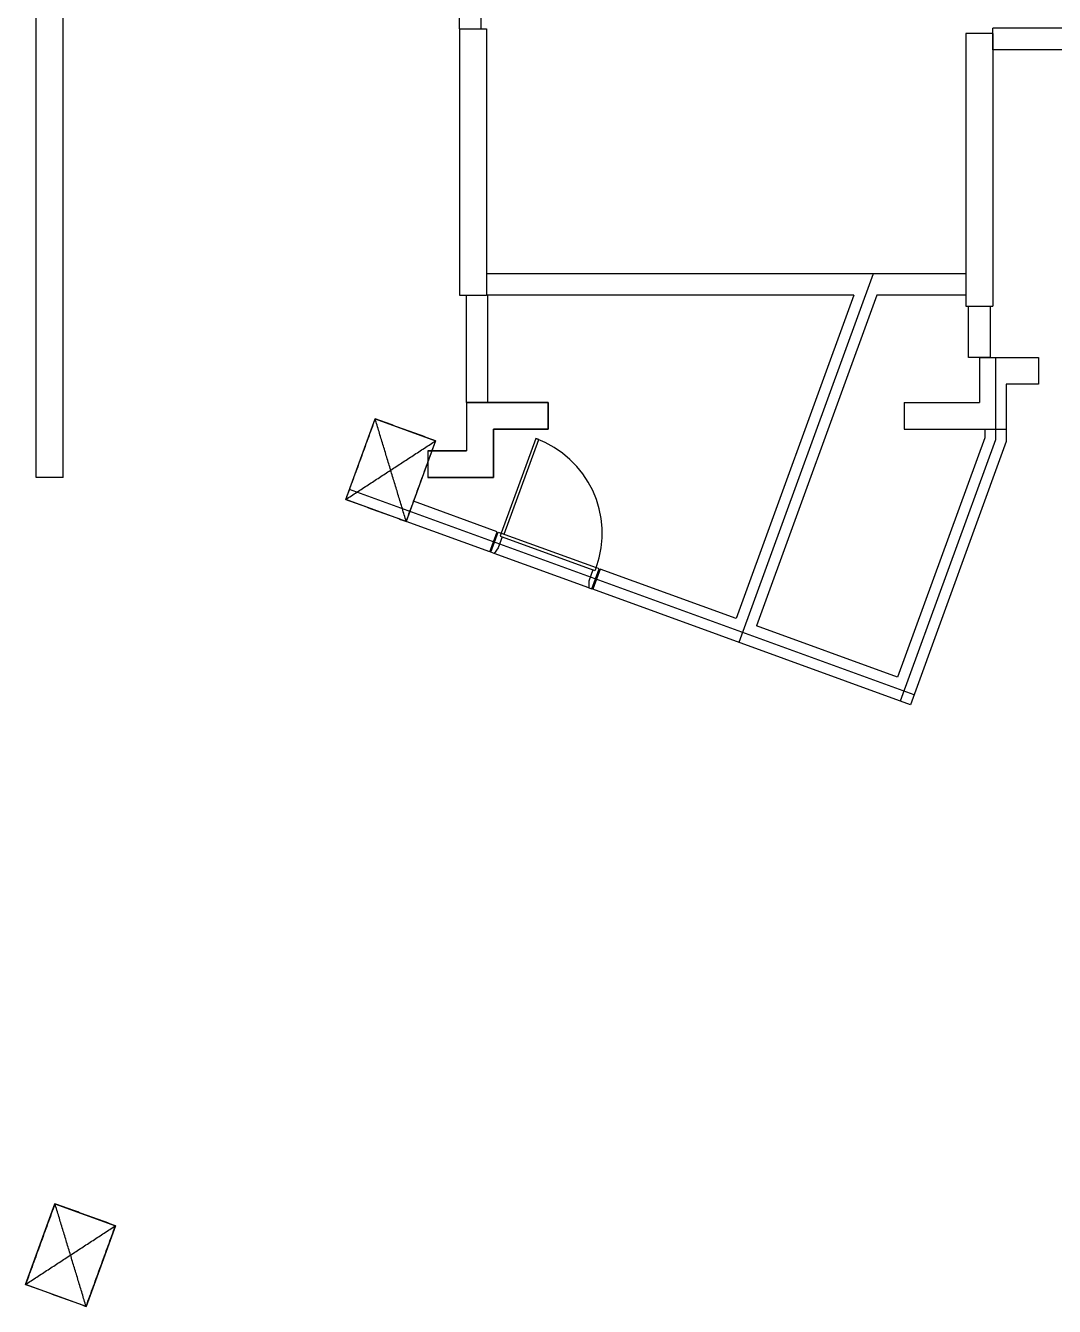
# Model space of a CAD drawing. Header units: millimetres. Extents: x -121354 to 132141, y -64344 to 350.
# Drawn here: x 97834 to 107423, y -35815 to -23870 of the extents above; entities that cross this region are included whole.
import ezdxf

# ---------------------------------------------------------------- set-up
doc = ezdxf.new("R2010")
doc.units = ezdxf.units.MM
for name, color, linetype in [('_wall_base', 7, 'CONTINUOUS'), ('_wall_base053', 7, 'CONTINUOUS'), ('_wall_base072', 7, 'CONTINUOUS'), ('_wall_base125', 7, 'CONTINUOUS'), ('Arc008', 7, 'CONTINUOUS'), ('Block_103ë™_ìƒë¶€ê³¨ì¡°B3_0108', 7, 'CONTINUOUS'), ('Block_C_600X800', 7, 'CONTINUOUS'), ('Block_C_600X853', 7, 'CONTINUOUS'), ('Line1033', 7, 'CONTINUOUS'), ('Line1035', 7, 'CONTINUOUS'), ('Line1036', 7, 'CONTINUOUS'), ('Line1037', 7, 'CONTINUOUS'), ('Line1038', 7, 'CONTINUOUS'), ('Line1039', 7, 'CONTINUOUS'), ('Line1040', 7, 'CONTINUOUS'), ('Line1041', 7, 'CONTINUOUS'), ('Line1042', 7, 'CONTINUOUS'), ('Line1043', 7, 'CONTINUOUS'), ('Line1044', 7, 'CONTINUOUS'), ('Line1045', 7, 'CONTINUOUS'), ('Line1046', 7, 'CONTINUOUS'), ('Line1047', 7, 'CONTINUOUS'), ('Line1049', 7, 'CONTINUOUS'), ('Line1051', 7, 'CONTINUOUS'), ('Line1052', 7, 'CONTINUOUS'), ('Line1062', 7, 'CONTINUOUS'), ('Line1133', 7, 'CONTINUOUS'), ('Line1134', 7, 'CONTINUOUS'), ('Line1138', 7, 'CONTINUOUS'), ('Line1139', 7, 'CONTINUOUS'), ('Line601', 7, 'CONTINUOUS'), ('Line604', 7, 'CONTINUOUS'), ('Line606', 7, 'CONTINUOUS'), ('Line607', 7, 'CONTINUOUS'), ('Line608', 7, 'CONTINUOUS'), ('Line609', 7, 'CONTINUOUS'), ('Line611', 7, 'CONTINUOUS'), ('Line614', 7, 'CONTINUOUS'), ('Line617', 7, 'CONTINUOUS'), ('Line618', 7, 'CONTINUOUS'), ('Line629', 7, 'CONTINUOUS'), ('Line670', 7, 'CONTINUOUS'), ('Line672', 7, 'CONTINUOUS'), ('Line677', 7, 'CONTINUOUS'), ('Line686', 7, 'CONTINUOUS'), ('Line703', 7, 'CONTINUOUS'), ('Line880', 7, 'CONTINUOUS'), ('Line881', 7, 'CONTINUOUS'), ('Line882', 7, 'CONTINUOUS'), ('Line883', 7, 'CONTINUOUS'), ('Line884', 7, 'CONTINUOUS'), ('Line885', 7, 'CONTINUOUS'), ('Line886', 7, 'CONTINUOUS'), ('Line887', 7, 'CONTINUOUS'), ('Line888', 7, 'CONTINUOUS'), ('Line889', 7, 'CONTINUOUS'), ('Line890', 7, 'CONTINUOUS'), ('Line891', 7, 'CONTINUOUS'), ('Line892', 7, 'CONTINUOUS'), ('Line893', 7, 'CONTINUOUS'), ('Line894', 7, 'CONTINUOUS'), ('Polyline101', 7, 'CONTINUOUS'), ('Polyline107', 7, 'CONTINUOUS'), ('Polyline109', 7, 'CONTINUOUS'), ('Polyline115', 7, 'CONTINUOUS'), ('Polyline116', 7, 'CONTINUOUS'), ('Polyline117', 7, 'CONTINUOUS'), ('Wire', 7, 'CONTINUOUS')]:
    doc.layers.add(name, color=color, linetype=linetype)

msp = doc.modelspace()

# ---------------------------------------------------------------- linework, layer by layer
at = {"layer": '_wall_base'}
for p, q in [((100818, -28289), (101092, -27537)), ((101092, -27537), (101656, -27742)), ((101656, -27742), (101382, -28494)), ((101382, -28494), (100818, -28289))]:
    msp.add_line(p, q, dxfattribs=at)
at = {"layer": '_wall_base053'}
for p, q in [((97834, -35610), (98108, -34858)), ((98108, -34858), (98672, -35063)), ((98672, -35063), (98398, -35815)), ((98398, -35815), (97834, -35610))]:
    msp.add_line(p, q, dxfattribs=at)
at = {"layer": '_wall_base072'}
for p, q in [((100818, -28289), (101092, -27537)), ((101092, -27537), (101656, -27742)), ((101656, -27742), (101382, -28494)), ((101382, -28494), (100818, -28289))]:
    msp.add_line(p, q, dxfattribs=at)
at = {"layer": '_wall_base125'}
for p, q in [((97834, -35610), (98108, -34858)), ((98108, -34858), (98672, -35063)), ((98672, -35063), (98398, -35815)), ((98398, -35815), (97834, -35610))]:
    msp.add_line(p, q, dxfattribs=at)
at = {"layer": 'Arc008'}
msp.add_arc((102268, -28604), 940, -20, 70, dxfattribs=at)
at = {"layer": 'Block_103ë™_ìƒë¶€ê³¨ì¡°B3_0108'}
for points in [[(97934, -28085), (97934, -18965)], [(98184, -28085), (98184, -19215)], [(101879, -23900), (101879, -26385)], [(101879, -23900), (102129, -23900)], [(102129, -23900), (102129, -26385)], [(106849, -23945), (106599, -23945)], [(106599, -23945), (106599, -26485)], [(106849, -23945), (106849, -26485)], [(101879, -26385), (102129, -26385)], [(106599, -26485), (106849, -26485)], [(106724, -26965), (106724, -27385)], [(106724, -26965), (107274, -26965)], [(107274, -26965), (107274, -27215)], [(106974, -27215), (106974, -27635)], [(107274, -27215), (106974, -27215)], [(101944, -27385), (102704, -27385)], [(101944, -27385), (101944, -27835)], [(102704, -27385), (102704, -27635)], [(106024, -27385), (106724, -27385)], [(106024, -27385), (106024, -27635)], [(102194, -27635), (102194, -28085)], [(102194, -27635), (102704, -27635)], [(102704, -27635), (102194, -27635)], [(102194, -27635), (102194, -28085)], [(106024, -27635), (106974, -27635)], [(101584, -27835), (101944, -27835)], [(101584, -27835), (101584, -28085)], [(98184, -28085), (97934, -28085)], [(101584, -28085), (102194, -28085)], [(102194, -28085), (101584, -28085)]]:
    msp.add_open_spline(points, degree=1, dxfattribs=at)
at = {"layer": 'Block_C_600X800'}
for points in [[(101092, -27537), (100818, -28289)], [(101382, -28494), (101092, -27537)], [(101656, -27742), (101092, -27537)], [(100818, -28289), (101656, -27742)], [(101382, -28494), (101656, -27742)], [(100818, -28289), (101382, -28494)]]:
    msp.add_open_spline(points, degree=1, dxfattribs=at)
at = {"layer": 'Block_C_600X853'}
for points in [[(98108, -34858), (97834, -35610)], [(98398, -35815), (98108, -34858)], [(98672, -35063), (98108, -34858)], [(97834, -35610), (98672, -35063)], [(98398, -35815), (98672, -35063)], [(97834, -35610), (98398, -35815)]]:
    msp.add_open_spline(points, degree=1, dxfattribs=at)
at = {"layer": 'Line1033'}
msp.add_line((107994, -24095), (106849, -24095), dxfattribs=at)
at = {"layer": 'Line1035'}
msp.add_line((106849, -24095), (106849, -23895), dxfattribs=at)
at = {"layer": 'Line1036'}
msp.add_line((107794, -23895), (106849, -23895), dxfattribs=at)
at = {"layer": 'Line1037'}
msp.add_line((106591, -26385), (105768, -26385), dxfattribs=at)
at = {"layer": 'Line1038'}
msp.add_line((106591, -26185), (102129, -26185), dxfattribs=at)
at = {"layer": 'Line1039'}
msp.add_line((105555, -26385), (102129, -26385), dxfattribs=at)
at = {"layer": 'Line1040'}
msp.add_line((101944, -27385), (101944, -26385), dxfattribs=at)
at = {"layer": 'Line1041'}
msp.add_line((102144, -27385), (102144, -26385), dxfattribs=at)
at = {"layer": 'Line1042'}
msp.add_line((103121, -29127), (103189, -28939), dxfattribs=at)
at = {"layer": 'Line1043'}
msp.add_line((102231, -28590), (101451, -28306), dxfattribs=at)
at = {"layer": 'Line1044'}
msp.add_line((106974, -27635), (106974, -27750), dxfattribs=at)
at = {"layer": 'Line1045'}
msp.add_line((106774, -27635), (106774, -27715), dxfattribs=at)
at = {"layer": 'Line1046'}
msp.add_line((105768, -26385), (104646, -29469), dxfattribs=at)
at = {"layer": 'Line1047'}
msp.add_line((105555, -26385), (104458, -29401), dxfattribs=at)
at = {"layer": 'Line1049'}
msp.add_line((105734, -26185), (104483, -29623), dxfattribs=at)
at = {"layer": 'Line1051'}
msp.add_line((106874, -27733), (105987, -30170), dxfattribs=at)
at = {"layer": 'Line1052'}
msp.add_line((106874, -26965), (106874, -27733), dxfattribs=at)
at = {"layer": 'Line1062'}
msp.add_line((106115, -30110), (100853, -28195), dxfattribs=at)
at = {"layer": 'Line1133'}
msp.add_line((101944, -27385), (101944, -26385), dxfattribs=at)
at = {"layer": 'Line1134'}
msp.add_line((102144, -27385), (102144, -26385), dxfattribs=at)
at = {"layer": 'Line1138'}
msp.add_line((102079, -23900), (102079, -22850), dxfattribs=at)
at = {"layer": 'Line1139'}
msp.add_line((101879, -23900), (101879, -22850), dxfattribs=at)
at = {"layer": 'Line601'}
msp.add_line((107274, -27215), (106974, -27215), dxfattribs=at)
at = {"layer": 'Line604'}
msp.add_line((106974, -27215), (106974, -27635), dxfattribs=at)
at = {"layer": 'Line606'}
msp.add_line((107274, -26965), (107274, -27215), dxfattribs=at)
at = {"layer": 'Line607'}
msp.add_line((101879, -23900), (101879, -26385), dxfattribs=at)
at = {"layer": 'Line608'}
msp.add_line((106849, -23945), (106849, -26485), dxfattribs=at)
at = {"layer": 'Line609'}
msp.add_line((106599, -23945), (106599, -26485), dxfattribs=at)
at = {"layer": 'Line611'}
msp.add_line((101879, -23900), (102129, -23900), dxfattribs=at)
at = {"layer": 'Line614'}
msp.add_line((106849, -23945), (106599, -23945), dxfattribs=at)
at = {"layer": 'Line617'}
msp.add_line((106024, -27635), (106974, -27635), dxfattribs=at)
at = {"layer": 'Line618'}
msp.add_line((106024, -27385), (106724, -27385), dxfattribs=at)
at = {"layer": 'Line629'}
msp.add_line((102129, -23900), (102129, -26385), dxfattribs=at)
at = {"layer": 'Line670'}
msp.add_line((106724, -26965), (107274, -26965), dxfattribs=at)
at = {"layer": 'Line672'}
msp.add_line((106724, -26965), (106724, -27385), dxfattribs=at)
at = {"layer": 'Line677'}
msp.add_line((106024, -27385), (106024, -27635), dxfattribs=at)
at = {"layer": 'Line686'}
msp.add_line((101879, -26385), (102129, -26385), dxfattribs=at)
at = {"layer": 'Line703'}
msp.add_line((106599, -26485), (106849, -26485), dxfattribs=at)
at = {"layer": 'Line880'}
msp.add_line((106824, -26485), (106824, -26965), dxfattribs=at)
at = {"layer": 'Line881'}
msp.add_line((106824, -26965), (106624, -26965), dxfattribs=at)
at = {"layer": 'Line882'}
msp.add_line((106624, -26965), (106624, -26485), dxfattribs=at)
at = {"layer": 'Line883'}
msp.add_line((106974, -27750), (106081, -30204), dxfattribs=at)
at = {"layer": 'Line884'}
msp.add_line((106081, -30204), (103121, -29127), dxfattribs=at)
at = {"layer": 'Line885'}
msp.add_line((106774, -27715), (105961, -29948), dxfattribs=at)
at = {"layer": 'Line886'}
msp.add_line((105961, -29948), (104646, -29469), dxfattribs=at)
at = {"layer": 'Line887'}
msp.add_line((104458, -29401), (103189, -28939), dxfattribs=at)
at = {"layer": 'Line888'}
msp.add_line((103189, -28939), (103121, -29127), dxfattribs=at)
at = {"layer": 'Line889'}
msp.add_line((102162, -28778), (102231, -28590), dxfattribs=at)
at = {"layer": 'Line890'}
msp.add_line((102268, -28604), (103151, -28925), dxfattribs=at)
at = {"layer": 'Line891'}
msp.add_line((103083, -29113), (102200, -28792), dxfattribs=at)
at = {"layer": 'Line892'}
msp.add_line((102277, -28639), (103122, -28947), dxfattribs=at)
at = {"layer": 'Line893'}
msp.add_line((102162, -28778), (102231, -28590), dxfattribs=at)
at = {"layer": 'Line894'}
msp.add_line((102162, -28778), (101382, -28494), dxfattribs=at)
at = {"layer": 'Polyline101'}
for p, q in [((102704, -27635), (102194, -27635)), ((102194, -27635), (102194, -28085)), ((102194, -28085), (101584, -28085))]:
    msp.add_line(p, q, dxfattribs=at)
at = {"layer": 'Polyline107'}
for p, q in [((97934, -28085), (97934, -18965)), ((98184, -28085), (97934, -28085))]:
    msp.add_line(p, q, dxfattribs=at)
at = {"layer": 'Polyline109'}
msp.add_line((98184, -28085), (98184, -19215), dxfattribs=at)
at = {"layer": 'Polyline115'}
for p, q in [((102171, -28782), (102240, -28594)), ((102277, -28639), (102239, -28742)), ((102240, -28594), (102268, -28604)), ((102268, -28604), (102258, -28632)), ((102258, -28632), (102277, -28639)), ((102200, -28792), (102171, -28782)), ((102239, -28742), (102200, -28792))]:
    msp.add_line(p, q, dxfattribs=at)
at = {"layer": 'Polyline116'}
for p, q in [((103122, -28947), (103085, -29050)), ((103111, -29124), (103180, -28936)), ((103141, -28954), (103122, -28947)), ((103151, -28925), (103141, -28954)), ((103180, -28936), (103151, -28925)), ((103085, -29050), (103083, -29113)), ((103083, -29113), (103111, -29124))]:
    msp.add_line(p, q, dxfattribs=at)
at = {"layer": 'Polyline117'}
for p, q in [((102590, -27721), (102268, -28604)), ((102296, -28614), (102618, -27731)), ((102618, -27731), (102590, -27721)), ((102268, -28604), (102296, -28614))]:
    msp.add_line(p, q, dxfattribs=at)
at = {"layer": 'Wire'}
for p, q in [((102704, -27385), (101944, -27385)), ((101944, -27385), (101944, -27835)), ((102704, -27635), (102704, -27385)), ((102194, -28085), (102194, -27635)), ((102194, -27635), (102704, -27635)), ((101944, -27835), (101584, -27835)), ((101584, -27835), (101584, -28085)), ((101584, -28085), (102194, -28085))]:
    msp.add_line(p, q, dxfattribs=at)

doc.saveas('drawing.dxf')
